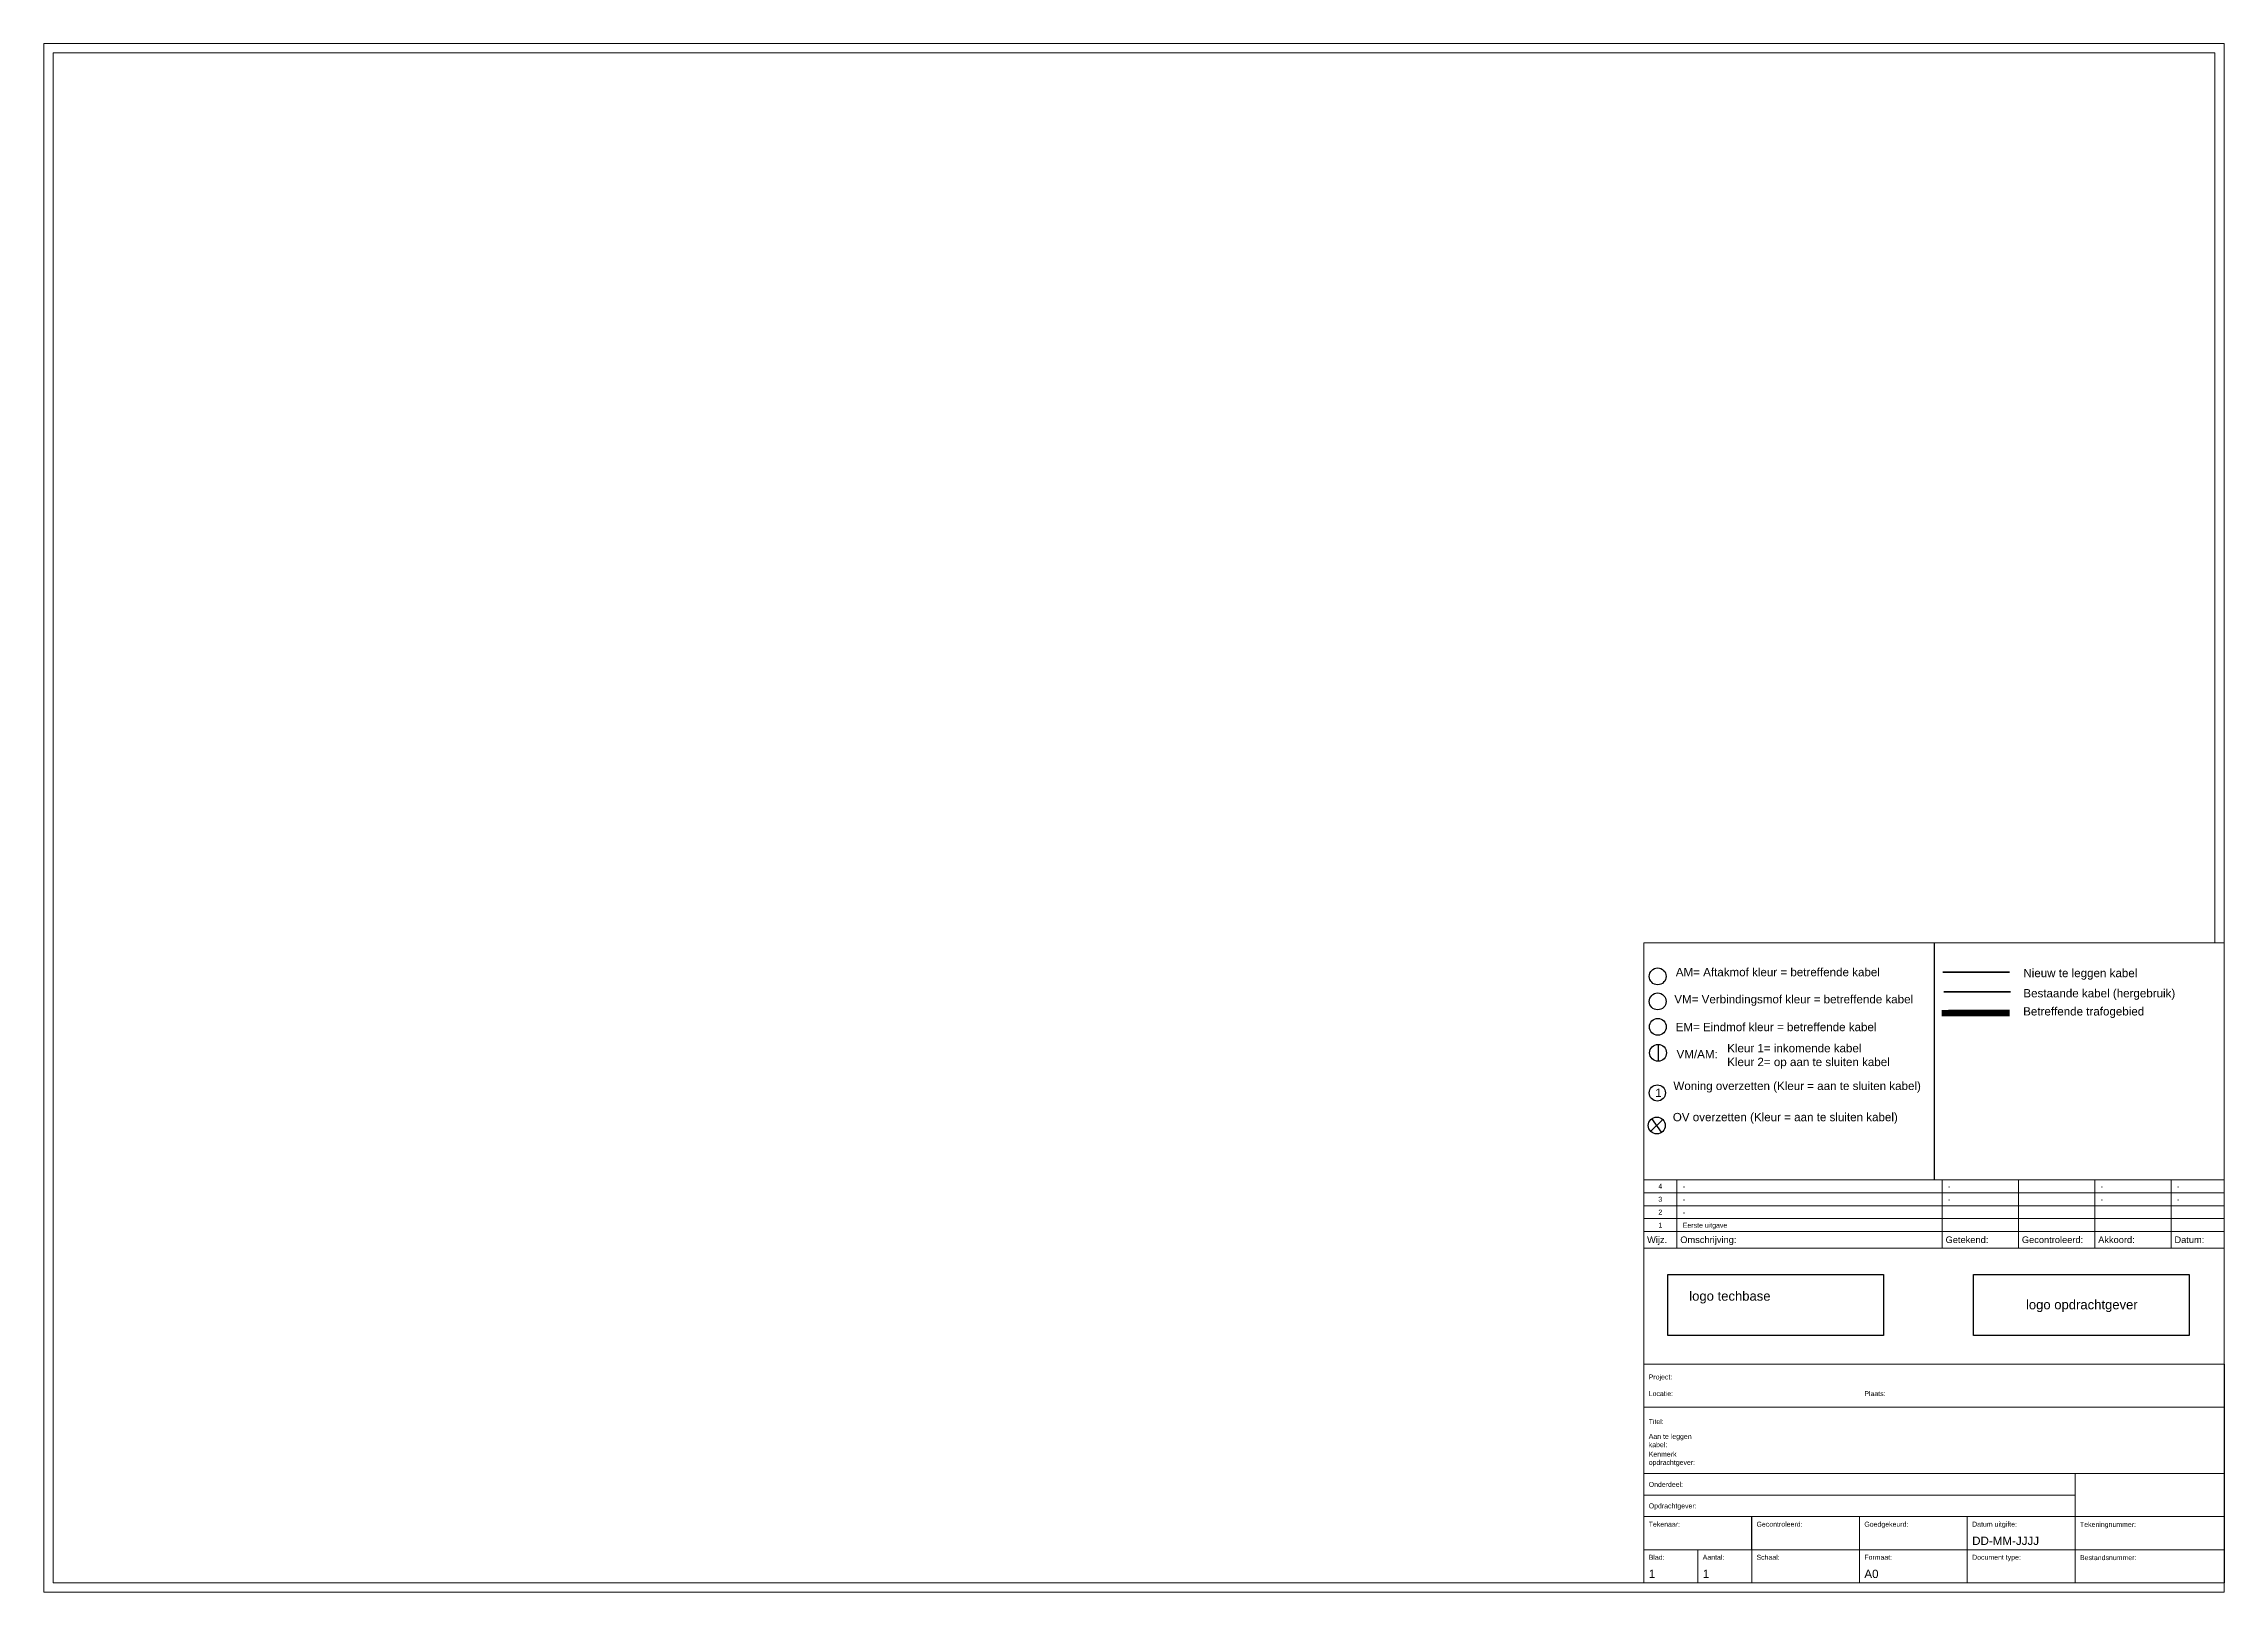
# Paper-space layout 'Blad 1' of a CAD drawing. Header units: metres, sheet in millimetres. Extents: x 14 to 1181, y -6 to 823.
import ezdxf
from ezdxf.enums import TextEntityAlignment as Align

# ---------------------------------------------------------------- set-up
doc = ezdxf.new("R2010")
doc.units = ezdxf.units.M
doc.linetypes.add('DASHED', pattern=[0.75, 0.5, -0.25])
for name, color, linetype, lineweight in [('01 - Bestaande kabel', 125, 'Continuous', 0), ('022.553 - Blad', 1, 'Continuous', 0), ('Aansluiting LS K01', 120, 'DASHED', 0), ('kader', 7, 'Continuous', 0), ('TM-Kaderlijnen', 7, 'Continuous', 0), ('TM-Teksten', 7, 'Continuous', 0), ('TM-Versiebeheer', 7, 'Continuous', 0), ('viewport', 7, 'Continuous', 0)]:
    doc.layers.add(name, color=color, linetype=linetype, lineweight=lineweight)
doc.styles.get("Standard").update_dxf_attribs({"font": 'arial.ttf'})
doc.styles.add('TM-0.0020', font='', dxfattribs={"height": 0.002})
doc.styles.add('TM-0.003', font='', dxfattribs={"height": 0.003})
doc.styles.add('TM-1.5', font='', dxfattribs={"height": 1.5})
doc.styles.add('TM-2.5', font='', dxfattribs={"height": 2.5})
doc.styles.get('TM-0.0020').set_extended_font_data('Arial Nova Light')
doc.styles.get('TM-0.003').set_extended_font_data('Arial Nova Light')
doc.styles.get('TM-1.5').set_extended_font_data('Arial Nova Light')
doc.styles.get('TM-2.5').set_extended_font_data('Arial Nova Light')
picture_1 = doc.add_image_def('image1.png', size_in_pixel=(321, 91))

# ---------------------------------------------------------------- blocks, each defined once
blk = doc.blocks.new('*U88')
at = {"layer": 'TM-Kaderlijnen'}
for points in [[(-180, 11.7), (-180, 15.6), (-5, 15.6), (-5, 11.7)], [(-170, 15.6), (-170, 11.7)], [(-90, 15.6), (-90, 11.7)], [(-67, 15.6), (-67, 11.7)], [(-44, 15.6), (-44, 11.7)], [(-21, 15.6), (-21, 11.7)], [(-180, 7.8), (-180, 11.7), (-5, 11.7), (-5, 7.8)], [(-180, 3.9), (-180, 7.8), (-5, 7.8), (-5, 3.9)], [(-170, 11.7), (-170, 7.8)], [(-170, 7.8), (-170, 3.9)], [(-90, 11.7), (-90, 7.8)], [(-90, 7.8), (-90, 3.9)], [(-67, 11.7), (-67, 7.8)], [(-67, 7.8), (-67, 3.9)], [(-44, 11.7), (-44, 7.8)], [(-44, 7.8), (-44, 3.9)], [(-21, 11.7), (-21, 7.8)], [(-21, 7.8), (-21, 3.9)], [(-180, 0), (-180, 3.9), (-5, 3.9), (-5, 0)], [(-5, 0), (-180, 0)], [(-170, 3.9), (-170, 0)], [(-90, 3.9), (-90, 0)], [(-67, 3.9), (-67, 0)], [(-44, 3.9), (-44, 0)], [(-21, 3.9), (-21, 0)]]:
    blk.add_lwpolyline(points, dxfattribs=at)
at = {"layer": 'TM-Teksten', "style": 'TM-1.5'}
for s, p in [('4', (-175, 13.65)), ('3', (-175, 9.75)), ('2', (-175, 5.85)), ('1', (-175, 1.95))]:
    blk.add_text(s, height=1.5, dxfattribs=at).set_placement(p, align=Align.MIDDLE_CENTER)
for tag, p in [('WIJZIGINGSOMSCHRIJVING04', (-168.2, 12.85)), ('WIJZIGINGSAUTEUR04', (-88.2, 12.85)), ('WIJZIGINGSCONTOLEUR04', (-65.2, 12.85)), ('WIJZIGINGSAKKOORD04', (-42.2, 12.85)), ('WIJZIGINGSDATUM04', (-19.2, 12.85)), ('WIJZIGINGSOMSCHRIJVING03', (-168.2, 8.95)), ('WIJZIGINGSAUTEUR03', (-88.2, 8.95)), ('WIJZIGINGSCONTOLEUR03', (-65.2, 8.95)), ('WIJZIGINGSAKKOORD03', (-42.2, 8.95)), ('WIJZIGINGSDATUM03', (-19.2, 8.95)), ('WIJZIGINGSOMSCHRIJVING02', (-168.2, 5.05)), ('WIJZIGINGSOMSCHRIJVING01', (-168.2, 1.15)), ('WIJZIGINGSAUTEUR02', (-88.2, 5.05)), ('WIJZIGINGSAUTEUR01', (-88.2, 1.15)), ('WIJZIGINGSCONTOLEUR02', (-65.2, 5.05)), ('WIJZIGINGSCONTOLEUR01', (-65.2, 1.15)), ('WIJZIGINGSAKKOORD02', (-42.2, 5.05)), ('WIJZIGINGSAKKOORD01', (-42.2, 1.15)), ('WIJZIGINGSDATUM02', (-19.2, 5.05)), ('WIJZIGINGSDATUM01', (-19.2, 1.15))]:
    blk.add_attdef(tag, p, '', height=1.5, dxfattribs=at)
blk = doc.blocks.new('Versie beheer')
at = {"layer": 'TM-Versiebeheer'}
for points in [[(352.34, 142.7), (362.34, 142.7), (362.34, 147.7), (352.34, 147.7), (352.34, 142.7)], [(362.34, 142.7), (442.34, 142.7), (442.34, 147.7), (362.34, 147.7), (362.34, 142.7)], [(442.34, 142.7), (465.34, 142.7), (465.34, 147.7), (442.34, 147.7), (442.34, 142.7)], [(465.34, 142.7), (470.34, 142.7), (488.34, 142.7), (488.34, 147.7), (465.34, 147.7), (465.34, 142.7)], [(488.34, 142.7), (511.34, 142.7), (511.34, 147.7), (488.34, 147.7), (488.34, 142.7)], [(511.34, 142.7), (527.34, 142.7), (527.34, 147.7), (511.34, 147.7), (511.34, 142.7)]]:
    blk.add_lwpolyline(points, dxfattribs=at)
at = {"layer": 'TM-Versiebeheer', "color": 0, "style": 'TM-0.0020'}
for s, p in [('Wijz.', (353.33, 144.2)), ('Omschrijving:', (363.34, 144.2)), ('Getekend:', (443.34, 144.2)), ('Gecontroleerd:', (466.34, 144.2)), ('Akkoord:', (489.34, 144.2)), ('Datum:', (512.34, 144.2))]:
    blk.add_text(s, height=2, dxfattribs=at).set_placement(p)
blk = doc.blocks.new('Template')
at = {"layer": 'TM-Kaderlijnen'}
for points in [[(1181.4, 93.6), (1181.4, 116.7), (870.6, 116.7), (870.6, 93.6), (1181.4, 93.6)], [(1181.4, 58.1), (1181.4, 93.6), (870.6, 93.6), (870.6, 58.1), (1181.4, 58.1)], [(1101.5, 46.5), (1101.5, 58.1), (870.6, 58.1), (870.6, 46.5), (1101.5, 46.5)], [(1181.4, 35), (1181.4, 58.1), (1101.5, 58.1), (1101.5, 35), (1181.4, 35)], [(1101.5, 35), (870.6, 35), (870.6, 46.5), (1101.5, 46.5), (1101.5, 35)], [(928.4, 35), (870.6, 35), (870.6, 17.2), (928.4, 17.2), (928.4, 35)], [(986.1, 35), (928.4, 35), (928.4, 17.2), (986.1, 17.2), (986.1, 35)], [(1043.8, 35), (1043.8, 17.2), (986.1, 17.2), (986.1, 35), (1043.8, 35)], [(1101.5, 17.2), (1043.8, 17.2), (1043.8, 35), (1101.5, 35), (1101.5, 17.2)], [(1181.4, 35), (1181.4, 17.2), (1101.5, 17.2), (1101.5, 35), (1181.4, 35)], [(899.5, 17.2), (870.6, 17.2), (870.6, -0.5), (899.5, -0.5), (899.5, 17.2)], [(928.4, 17.2), (899.5, 17.2), (899.5, -0.5), (928.4, -0.5), (928.4, 17.2)], [(986.1, 17.2), (928.4, 17.2), (928.4, -0.5), (986.1, -0.5), (986.1, 17.2)], [(1043.8, 17.2), (1043.8, -0.5), (986.1, -0.5), (986.1, 17.2), (1043.8, 17.2)], [(1101.5, -0.5), (1043.8, -0.5), (1043.8, 17.2), (1101.5, 17.2), (1101.5, -0.5)], [(1181.4, 17.2), (1181.4, -0.5), (1101.5, -0.5), (1101.5, 17.2), (1181.4, 17.2)]]:
    blk.add_lwpolyline(points, dxfattribs=at)
at = {"layer": 'TM-Teksten', "color": 7, "lineweight": 25, "style": 'TM-1.5'}
for s, height, p in [('Project:', 2.66, (873.3, 111.1)), ('Locatie:', 2.66, (873.3, 102.2)), ('Plaats:', 2.66, (988.7, 102.2)), ('Titel:', 2.66, (873.3, 87.2)), ('Onderdeel:', 2.66, (873.3, 53.6)), ('Opdrachtgever:', 2.664, (873.3, 42.1)), ('Tekenaar:', 2.66, (873.3, 32.3)), ('Gecontroleerd:', 2.664, (931, 32.3)), ('Goedgekeurd:', 2.664, (988.7, 32.3)), ('Datum uitgifte:', 2.664, (1046.4, 32.3)), ('Tekeningnummer:', 2.664, (1104.1, 32.2)), ('Blad:', 2.66, (873.3, 14.6)), ('Aantal:', 2.66, (902.2, 14.6)), ('Schaal:', 2.66, (931, 14.6)), ('Formaat:', 2.66, (988.7, 14.6)), ('Document type:', 2.664, (1046.4, 14.6)), ('Bestandsnummer:', 2.664, (1104.1, 14.4))]:
    blk.add_text(s, height=height, dxfattribs=at).set_placement(p, align=Align.TOP_LEFT)
at = {"layer": 'TM-Teksten', "color": 7, "lineweight": 25, "char_height": 2.664, "attachment_point": 1, "style": 'TM-1.5'}
for s, width, insert in [('Aan te leggen^Jkabel:', 29.163, (873.3, 79.3)), ('Kenmerk\\Popdrachtgever:', 28.385, (873.3, 69.8))]:
    blk.add_mtext_dynamic_manual_height_columns(s, width=width, gutter_width=4.44, heights=[0], dxfattribs=dict(at, insert=insert))
at = {"layer": 'TM-Teksten', "color": 7, "lineweight": 25, "style": 'TM-2.5'}
for tag, p in [('OMSCHRIJVING', (904.8, 111.9)), ('LOCATIE', (904.8, 103.1)), ('TITEL', (904.8, 88)), ('AAN_TE_LEGGEN_KABEL', (904.8, 78.1)), ('PROJECTNUMMER_OPDRACHTGEVER', (904.8, 68.1)), ('TEKENAAR', (873.3, 24.3)), ('GECONTROLEERD', (931, 24.3)), ('GOEDGEKEURD', (988.7, 24.3)), ('DATUM_UITGIFTE', (1046.4, 24.3)), ('TEKENING_NUMMER', (1104.1, 25.4)), ('BLAD', (873.3, 6.6)), ('AANTAL', (902.2, 6.6)), ('SCHAAL', (931, 6.6)), ('FORMAAT', (988.7, 6.6)), ('DOCUMENT_TYPE', (1046.4, 6.6)), ('BESTAND_NUMMER', (1104.1, 7.6))]:
    blk.add_attdef(tag, text='', height=4.44, dxfattribs=at).set_placement(p, align=Align.TOP_LEFT)
blk.add_attdef('PLAATS', (1030.6, 98.7), '', height=4.44, dxfattribs=at)
at = {"layer": 'TM-Teksten', "color": 7, "lineweight": 35, "style": 'TM-2.5'}
for tag, p in [('TEKENING_SOORT', (904.8, 54.4)), ('OPDRACHTGEVER', (904.8, 43))]:
    blk.add_attdef(tag, text='', height=4.44, dxfattribs=at).set_placement(p, align=Align.TOP_LEFT)
blk = doc.blocks.new('Legenda')
for points in [[(1026, 342.1), (1026, 215.3)], [(878.3, 287.8), (878.3, 278.7)], [(880.8, 247.6), (874.4, 241.3)], [(880.2, 240.8), (875, 248.1)]]:
    blk.add_lwpolyline(points)
for centre, radius in [((878.1, 324.2), 4.51), ((878.1, 310.8), 4.51), ((878.2, 297.2), 4.51), ((878.3, 283.3), 4.51), ((877.9, 261.8), 4.33), ((877.6, 244.4), 4.51)]:
    blk.add_circle(centre, radius)
at = {"layer": '01 - Bestaande kabel', "lineweight": 30, "ltscale": 10, "const_width": 0.887}
blk.add_lwpolyline([(1031.2, 316), (1067, 316)], dxfattribs=at)
at = {"layer": '022.553 - Blad', "const_width": 3.55}
blk.add_lwpolyline([(1030, 304.5), (1066.4, 304.6)], dxfattribs=at)
at = {"layer": 'Aansluiting LS K01', "color": 6, "ltscale": 0.0075, "const_width": 0.887}
blk.add_lwpolyline([(1030.6, 326.5), (1066.5, 326.5)], dxfattribs=at)
at = {"layer": 'TM-Kaderlijnen'}
blk.add_lwpolyline([(870.6, 342.1), (1181.3, 342.1), (1181.3, 215.3), (870.6, 215.3)], close=True, dxfattribs=at)
at = {"layer": 'TM-Teksten', "char_height": 4.437, "attachment_point": 1, "style": 'TM-0.003'}
for insert in [(875.5, 339.4), (1030.8, 339.4)]:
    blk.add_mtext_dynamic_manual_height_columns('{\\LLegenda:}', width=166440.143, gutter_width=22186.6, heights=[0], dxfattribs=dict(at, insert=insert))
at = {"layer": 'TM-Teksten', "attachment_point": 1, "style": 'TM-0.003'}
for s, insert, char_height, width in [('AM= Aftakmof kleur = betreffende kabel', (887.8, 328.7), 4.437, 113.122), ('Nieuw te leggen kabel', (1073.8, 328.2), 4.437, 77.697), ('Bestaande kabel (hergebruik)', (1073.8, 317.4), 4.437, 101.936), ('VM= Verbindingsmof kleur = betreffende kabel', (887, 314.2), 4.437, 122.965), ('Betreffende trafogebied', (1073.7, 307.7), 4.437, 84.239), ('EM= Eindmof kleur = betreffende kabel', (887.7, 299.3), 4.437, 118.991), ('VM/AM:', (888.2, 284.8), 4.44, 54.434), ('Kleur 1= inkomende kabel      Kleur 2= op aan te sluiten kabel', (915.3, 288), 4.437, 88.356), ('1', (876.8, 264.1), 4.44, 54.434), ('Woning overzetten (Kleur = aan te sluiten kabel)', (886.5, 267.8), 4.437, 126.646), ('OV overzetten (Kleur = aan te sluiten kabel)', (886.2, 251.1), 4.437, 126.646)]:
    blk.add_mtext(s, dxfattribs=dict(at, insert=insert, char_height=char_height, width=width))

psp = doc.layouts.new('Blad 1')

# ---------------------------------------------------------------- linework, layer by layer
psp.add_lwpolyline([(1047.2, 164.7), (1162.6, 164.7), (1162.6, 132), (1047.2, 132)], close=True)
at = {"layer": 'kader'}
psp.add_lwpolyline([(14.3, -5.5), (1181.3, -5.5), (1181.3, 823.5), (14.3, 823.5)], close=True, dxfattribs=at)
at = {"layer": 'TM-Kaderlijnen'}
for points in [[(1181.3, 116.6), (1181.3, 178.8), (870.6, 178.8), (870.6, 116.6), (1181.3, 116.6)], [(1181.3, 58.1), (1181.3, 93.6), (870.6, 93.6), (870.6, 58.1), (1181.3, 58.1)], [(928.3, 35), (870.6, 35), (870.6, 17.2), (928.3, 17.2), (928.3, 35)], [(899.5, 17.2), (870.6, 17.2), (870.6, -0.5), (899.5, -0.5), (899.5, 17.2)]]:
    psp.add_lwpolyline(points, dxfattribs=at)
at = {"layer": 'viewport'}
psp.add_lwpolyline([(870.6, -0.5), (870.6, 215.3), (870.6, 342.1), (1176.3, 342.1), (1176.3, 818.5), (19.3, 818.5), (19.3, -0.5), (560, -0.5)], close=True, dxfattribs=at)

# ---------------------------------------------------------------- block references
at = {"linetype": 'ByBlock'}
psp.add_blockref('Legenda', (0, 0), dxfattribs=at)
ref = psp.add_blockref('Template', (0, 0), dxfattribs=at)
ref.add_attrib('DATUM_UITGIFTE', 'DD-MM-JJJJ', dxfattribs={"layer": 'TM-Teksten', "color": 7, "lineweight": 25, "height": 4.44, "style": 'TM-2.5'}).set_placement((1046.4, 24.3), align=Align.TOP_LEFT)
ref.add_attrib('BLAD', '1', dxfattribs={"layer": 'TM-Teksten', "color": 7, "lineweight": 25, "height": 4.44, "style": 'TM-2.5'}).set_placement((873.3, 6.6), align=Align.TOP_LEFT)
ref.add_attrib('AANTAL', '1', dxfattribs={"layer": 'TM-Teksten', "color": 7, "lineweight": 25, "height": 4.44, "style": 'TM-2.5'}).set_placement((902.2, 6.6), align=Align.TOP_LEFT)
ref.add_attrib('FORMAAT', 'A0', dxfattribs={"layer": 'TM-Teksten', "color": 7, "lineweight": 25, "height": 4.44, "style": 'TM-2.5'}).set_placement((988.7, 6.6), align=Align.TOP_LEFT)
at = {"layer": 'TM-Versiebeheer', "xscale": 1.774927495258965, "yscale": 1.774927495258965, "zscale": 1.774927495258965}
psp.add_blockref('*U88', (1190.1, 187.6), dxfattribs=at).add_auto_attribs({'WIJZIGINGSOMSCHRIJVING04': '-', 'WIJZIGINGSAUTEUR04': '-', 'WIJZIGINGSAKKOORD04': '-', 'WIJZIGINGSDATUM04': '-', 'WIJZIGINGSOMSCHRIJVING03': '-', 'WIJZIGINGSAUTEUR03': '-', 'WIJZIGINGSAKKOORD03': '-', 'WIJZIGINGSDATUM03': '-', 'WIJZIGINGSOMSCHRIJVING02': '-', 'WIJZIGINGSOMSCHRIJVING01': 'Eerste uitgave'})
psp.add_blockref('Versie beheer', (245.3, -74.5), dxfattribs=at)

# ---------------------------------------------------------------- texts
for s, p in [('logo techbase', (895, 150.6)), ('logo opdrachtgever', (1075.2, 146))]:
    psp.add_text(s, height=5).set_placement(p)

# ---------------------------------------------------------------- pictures from other files: only their frames are drawn
image = psp.add_image(picture_1, insert=(883.6, 132), size_in_units=(115.4, 32.7))
image.dxf.flags = 7

# ---------------------------------------------------------------- viewports
at = {"layer": '0'}
vp = psp.add_viewport(center=(597.8, 409), size=(1157, 819), view_center_point=(174532.91839, 401513.47374), view_height=894.614198, dxfattribs=at)
vp.dxf.flags = 0x10000  # cut along an outline
vp.dxf.clipping_boundary_handle = psp.add_lwpolyline([(870.6, -0.5), (870.6, 215.3), (870.6, 342.1), (1176.3, 342.1), (1176.3, 818.5), (19.3, 818.5), (19.3, -0.5), (560, -0.5)], format="xyb", close=True, dxfattribs={"invisible": 1}).dxf.handle

doc.saveas('drawing.dxf')
